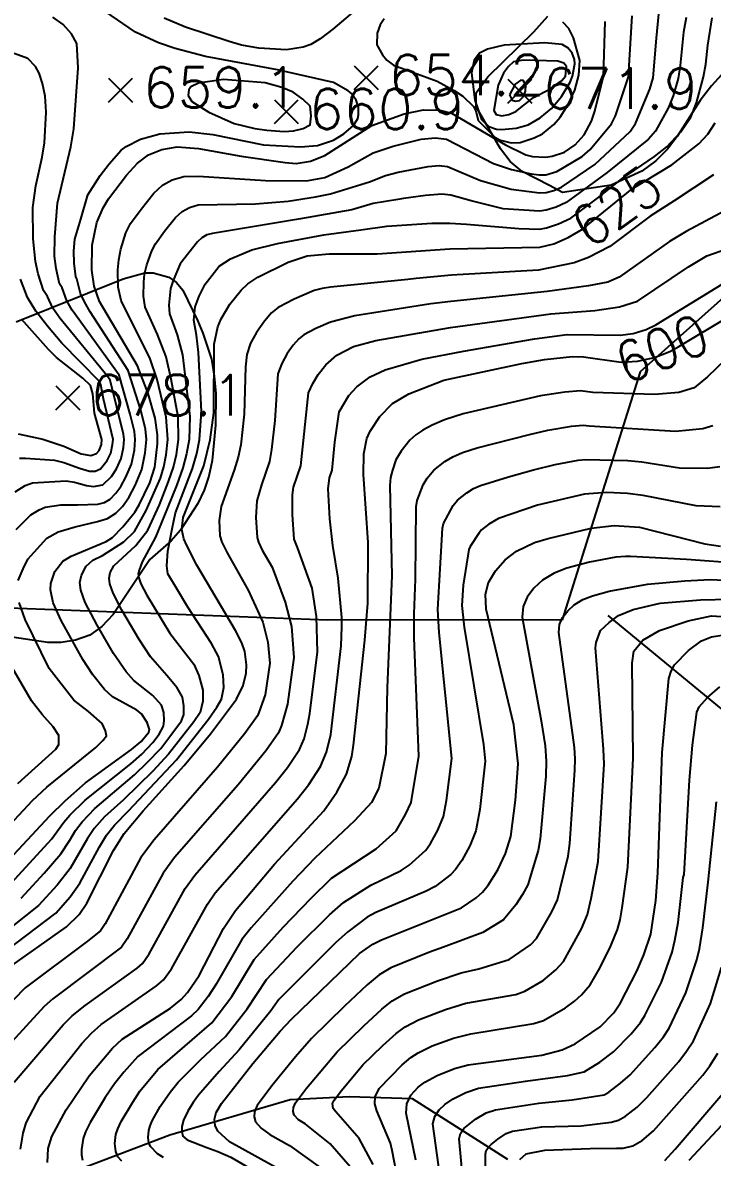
# Model space of a CAD drawing. Extents: x 197794 to 200030, y 561152 to 563931.
# Drawn here: x 198358.2 to 198511.7, y 561755.9 to 562008.5 of the extents above; entities that cross this region are included whole.
import ezdxf
from ezdxf.enums import TextEntityAlignment as Align

# ---------------------------------------------------------------- set-up
doc = ezdxf.new("R2010")
doc.units = 0
for name, color, linetype in [('E0022112', 5, 'CONTINUOUS'), ('F0017111', 30, 'CONTINUOUS'), ('F0017114', 7, 'CONTINUOUS'), ('F0017131', 7, 'CONTINUOUS'), ('F0027132', 7, 'CONTINUOUS'), ('F0027217', 7, 'CONTINUOUS'), ('G0018112', 7, 'G0018112'), ('G0037213', 32, 'CONTINUOUS')]:
    doc.layers.add(name, color=color, linetype=linetype)
doc.styles.add('HIST', font='romans.shx', dxfattribs={"bigfont": 'ngsw.shx'})
doc.styles.add('NGSW', font='romans.shx', dxfattribs={"bigfont": 'ngsw.shx'})
doc.linetypes.add('G0018112', pattern='A,25,0,[131,ltypeshp.shx,S=1.768,R=90,X=1.768,Y=-1.768],-6.75,[133,ltypeshp.shx,S=0.75,R=0,X=0,Y=0],-8.75,0,[131,ltypeshp.shx,S=1.768,R=270,X=-1.768,Y=1.768]', length=40.5)

# ---------------------------------------------------------------- blocks, each defined once
blk = doc.blocks.new('F0027217')
at = {"layer": 'F0027217'}
for p, q in [((-2.652, 2.652), (2.652, -2.652)), ((-2.652, -2.652), (2.652, 2.652))]:
    blk.add_line(p, q, dxfattribs=at)

msp = doc.modelspace()

# ---------------------------------------------------------------- linework, layer by layer
at = {"layer": 'E0022112', "flags": 128}
for points in [[(198488.493, 561876.572), (198519.208, 561851.214), (198527.689, 561839.553), (198557.399, 561787.207), (198575.085, 561753.154), (198595.481, 561726.413)], [(198466.261, 561755.392), (198444.971, 561768.902), (198430.91, 561769.369), (198417.759, 561768.679), (198390.964, 561760.795), (198359.731, 561748.954)]]:
    msp.add_lwpolyline(points, dxfattribs=at)
at = {"layer": 'F0017111', "flags": 128}
for points, elevation in [([(198357.25, 561884.31), (198358.3, 561886.92), (198359.37, 561889.06), (198363.6, 561893.78), (198366.12, 561895.19), (198369.88, 561896.27), (198374.9, 561897.46), (198377.13, 561898.12), (198378.96, 561899.29), (198380.42, 561900.84), (198381.86, 561902.81), (198383.24, 561905.49), (198384.75, 561909.04), (198385.5, 561912.76), (198385.75, 561915.76), (198385.54, 561918.04), (198384.55, 561922.29), (198381.74, 561931.1), (198373.25, 561944.14), (198371.99, 561946.35), (198371.12, 561948.23), (198370.3, 561951.47), (198370.02, 561951.92), (198369.67, 561955.02), (198369.59, 561957.74), (198369.82, 561960.36), (198371.17, 561964.75), (198372.69, 561970.23), (198375.49, 561974.5), (198377.44, 561977.1), (198380.18, 561980.15), (198381.23, 561980.97), (198384.45, 561982.56), (198388.76, 561983.82), (198395.31, 561984.22), (198400.57, 561983.67), (198411.81, 561981.36), (198420.09, 561980.89), (198423.88, 561981.2), (198427.45, 561982.38), (198429.71, 561983.78), (198431.89, 561985.66), (198432.81, 561987.19), (198432.98, 561987.99), (198433.01, 561989.67), (198432.47, 561991.26), (198431.41, 561992.74), (198430.69, 561993.33), (198427.41, 561995.19), (198414.98, 561998.01), (198398.95, 562000.97), (198392.16, 562002.78), (198388.49, 562004.07), (198383.36, 562006.45), (198371.06, 562014.9)], 655), ([(198356.79, 561895.66), (198360.07, 561898.93), (198361.88, 561900.04), (198363.26, 561900.64), (198366.69, 561901.21), (198370.4, 561901.18), (198374.96, 561901.29), (198376.4, 561901.73), (198377.68, 561902.45), (198378.98, 561903.78), (198380.05, 561905.26), (198381.17, 561907.35), (198382.44, 561910.27), (198383.08, 561913.37), (198383.28, 561915.76), (198383.12, 561917.47), (198382.17, 561921.38), (198379.7, 561930.03), (198369.23, 561944.55), (198368.02, 561946.59), (198367.01, 561949.51), (198366.44, 561950.4), (198365.69, 561953.82), (198365.34, 561956.54), (198365.35, 561960.85), (198365.97, 561968.38), (198368.95, 561980.88), (198369.62, 561984.91), (198370.55, 561998.51), (198370.31, 562003.87), (198369.12, 562006.05), (198367.27, 562008.12), (198364.95, 562009.79)], 660), ([(198438.68, 562009.4), (198437.83, 562008.06), (198437.1, 562006.17), (198437.05, 562003.6), (198438.32, 562001.36), (198439.32, 562000.16), (198440.76, 561999.09), (198450.52, 561995.49), (198454.3, 561993.46), (198456.2, 561992.14), (198458.61, 561989.86), (198459.13, 561988.93), (198459.61, 561986.74), (198463.39, 561982.98), (198464.33, 561982.47), (198467, 561981.75), (198469, 561981.87), (198472.06, 561982.86), (198473.98, 561983.82), (198476.49, 561985.83), (198477.91, 561987.48), (198479.69, 561990.33), (198481.12, 561993.49), (198482, 561996.84), (198482.24, 562000.12), (198480.84, 562005.13), (198479.84, 562007.26), (198478.44, 562008.61)], 655), ([(198356.53, 561904.08), (198358.79, 561905.47), (198360.4, 561906.09), (198367.91, 561906.49), (198369.76, 561906.21), (198372.4, 561905.46), (198374.01, 561905.23), (198376.07, 561905.62), (198377.99, 561907.45), (198379.09, 561909.2), (198380.14, 561911.49), (198380.66, 561913.98), (198380.8, 561915.76), (198380.7, 561916.9), (198377.67, 561928.97), (198376.99, 561930.01), (198366.47, 561942.75), (198364.91, 561944.95), (198363.71, 561947.55), (198362.87, 561948.88), (198361.7, 561952.61), (198361.09, 561955.34), (198360.53, 561960.41), (198360.51, 561967.36), (198361.12, 561972.21), (198362.59, 561978.61), (198363.07, 561981.79), (198363.42, 561988.6), (198363.23, 561992.14), (198362.66, 561995.02), (198361.91, 561997.26), (198361.1, 561998.78), (198359.39, 562000.53), (198356.29, 562001.67)], 665), ([(198357.54, 561911.54), (198358.84, 561911.57), (198365.27, 561911.13), (198367.41, 561910.61), (198370.89, 561909.31), (198373.07, 561908.68), (198374.35, 561908.68), (198375.51, 561909.18), (198377.02, 561911.06), (198377.83, 561912.71), (198378.25, 561914.59), (198378.33, 561915.76), (198376.21, 561924.81), (198375.63, 561927.91), (198375.3, 561928.62), (198366.96, 561937.2), (198363.72, 561940.95), (198361.14, 561944.33), (198359.29, 561947.36), (198357.72, 561951.41)], 670), ([(198513.48, 561900.71), (198508.16, 561900.94), (198496.35, 561903.26), (198492.84, 561903.72), (198488.23, 561903.9), (198483.32, 561903.58), (198472.82, 561901.11), (198464.16, 561898.17), (198462, 561896.87), (198460.33, 561895.58), (198459.83, 561894.96), (198457.82, 561891.88), (198457.58, 561891.21), (198456.27, 561883.27), (198455.99, 561878.73), (198456.53, 561873.94), (198460.8, 561847.82), (198461.16, 561844.1), (198459.99, 561833.37), (198459.11, 561828.62), (198457.74, 561825.23), (198455.96, 561821.98), (198454.59, 561820.01), (198453.53, 561818.88), (198450.08, 561816.2), (198448.08, 561815.18), (198436.83, 561810.41), (198434.91, 561809.38), (198430.61, 561806.09), (198427.97, 561803.74), (198415.23, 561791.03), (198413.46, 561788.55), (198406.43, 561779.8), (198401.93, 561775.01), (198397.36, 561769.75), (198396.14, 561768.13), (198394.97, 561766.15), (198393.99, 561764.19), (198393.66, 561762.77), (198393.63, 561761.63), (198393.86, 561760.63), (198394.85, 561759.81), (198399.23, 561758.11), (198401.7, 561757.23), (198404.58, 561755.96), (198410.26, 561752.62)], 580), ([(198353.38, 561827.75), (198360.44, 561835.37), (198363.62, 561838.31), (198374.54, 561847.17), (198376.09, 561848.71), (198376.85, 561849.77), (198376.66, 561850.85), (198375.9, 561852.47), (198372.89, 561855.13), (198369.63, 561857.69), (198364.13, 561864.73), (198358.76, 561875.65), (198357.46, 561879.41)], 655), ([(198357.13, 561839.14), (198365.57, 561846.75), (198366.28, 561847.81), (198366.28, 561849.84), (198365.04, 561851.78), (198362.57, 561854.51), (198360.19, 561857.51), (198355.04, 561866.4)], 660)]:
    msp.add_lwpolyline(points, dxfattribs=dict(at, elevation=elevation))
at = {"layer": 'F0017111'}
for points, elevation in [([(198357.92, 561813.61), (198363.02, 561819.16), (198366.71, 561823.49), (198368.74, 561826.5), (198370.01, 561828.7), (198371.43, 561830.6), (198374.29, 561833.56), (198383.13, 561841.07), (198385.96, 561843.79), (198388.94, 561846.95), (198390.96, 561849.58), (198393.6, 561853.12), (198394.07, 561854.48), (198394.13, 561856.44), (198393.78, 561858.34), (198392.65, 561860.41), (198390.34, 561863.2), (198386.65, 561867.33), (198384.16, 561871.19), (198380.32, 561877.74), (198378.33, 561881.53), (198377.62, 561883.57), (198377.45, 561884.86), (198377.73, 561886.08), (198378.53, 561887.58), (198383.39, 561892.11), (198386.07, 561895.56), (198388.66, 561901.16), (198390.72, 561906.34), (198391.78, 561909.53), (198392.44, 561912.4), (198392.91, 561915.72), (198392.82, 561920.77), (198391.31, 561929.16), (198390.19, 561934.12), (198388.24, 561939.14), (198385.52, 561945.21), (198385.14, 561947.66), (198385.16, 561950.76), (198385.36, 561952.55), (198385.89, 561954.6), (198386.99, 561957.74), (198387.77, 561959.32), (198389.83, 561962.12), (198392.27, 561965.14), (198393.74, 561966.49), (198395.36, 561967.4), (198397.29, 561967.95), (198410.05, 561968.23), (198417.32, 561968.79), (198423.43, 561969.73), (198426.78, 561970.39), (198435.4, 561973.11), (198439.01, 561974.49), (198441.82, 561975.22), (198448.52, 561976.49), (198450.91, 561976.74), (198452.79, 561976.51), (198460.15, 561973.41), (198466.98, 561971.43), (198473.24, 561970.62), (198474.74, 561970.72), (198476.44, 561971.2), (198478.16, 561971.92), (198485.58, 561976.94), (198493.44, 561984.33), (198494.66, 561986.11), (198497.87, 561993.73), (198498.58, 561996.25), (198499.34, 562005.05), (198499.86, 562010.48)], 640), ([(198505.96, 562009.7), (198505.36, 562006.43), (198504.6, 561999.02), (198504.11, 561996.07), (198503.04, 561992.28), (198501.96, 561989.65), (198499.11, 561984.4), (198497.54, 561982.62), (198488.36, 561975.14), (198479.2, 561968.48), (198476.98, 561967.46), (198474.79, 561966.77), (198473.27, 561966.59), (198465.2, 561967.11), (198458.06, 561968.87), (198453.52, 561970.14), (198451.52, 561970.32), (198447.86, 561970.03), (198442.97, 561969.36), (198441.72, 561969.13), (198436.28, 561968.3), (198431.49, 561966.86), (198420.1, 561964.87), (198400.48, 561961.62), (198399.2, 561961.26), (198398.12, 561960.65), (198397.13, 561959.75), (198393.29, 561954.82), (198391.71, 561951.13), (198391.12, 561949.36), (198390.78, 561945.66), (198390.91, 561943.73), (198392.59, 561939.05), (198393.78, 561934.59), (198395.45, 561920.81), (198395.26, 561915.7), (198394.7, 561912.52), (198393.89, 561909.4), (198392.56, 561905.6), (198390.49, 561900.48), (198387.76, 561894), (198384.8, 561888.51), (198384.14, 561886.63), (198383.95, 561885.81), (198384.07, 561884.96), (198384.54, 561883.6), (198385.87, 561881.07), (198390.98, 561872.59), (198396.33, 561865.7), (198397.4, 561863.15), (198398.29, 561859.88), (198398.35, 561857.45), (198397.72, 561854.93), (198396.33, 561852.88), (198390.69, 561845.67), (198387.18, 561841.89), (198380.69, 561835.51), (198376.47, 561831.7), (198374.16, 561829.1), (198372.67, 561826.87), (198368.81, 561820.22), (198365.9, 561816.52), (198361.75, 561811.94), (198350.11, 561802.76)], 635), ([(198352.35, 561800.25), (198365.58, 561810.28), (198368.77, 561813.89), (198370.91, 561816.94), (198375.33, 561825.04), (198376.89, 561827.6), (198378.64, 561829.84), (198381.81, 561833.02), (198392.43, 561844.39), (198399.61, 561853.46), (198401.48, 561856.13), (198402.47, 561857.94), (198402.98, 561860.54), (198402.86, 561863.33), (198401.79, 561867.42), (198400.25, 561870.32), (198395.02, 561878.36), (198392.47, 561882.63), (198390.51, 561885.83), (198390.29, 561887.59), (198390.51, 561890.83), (198391.49, 561895.83), (198392.22, 561899.43), (198396.01, 561909.28), (198396.97, 561912.64), (198397.6, 561915.68), (198398.03, 561921.96), (198397.36, 561935.07), (198396.93, 561938.97), (198396.3, 561942.26), (198396.65, 561945.29), (198397.54, 561947.66), (198398.81, 561950.33), (198402, 561954.35), (198404.47, 561955.92), (198409.26, 561957.92), (198414.93, 561959.36), (198425.27, 561961.31), (198433.48, 561962.39), (198439.31, 561963.19), (198449.3, 561963.86), (198453.34, 561963.87), (198457.06, 561963.69), (198468.7, 561962.68), (198473.3, 561962.56), (198474.84, 561962.83), (198477.52, 561963.71), (198480.24, 561965.04), (198486.2, 561969.49), (198491.58, 561973.74), (198498.85, 561978.75), (198501.64, 561980.92), (198504.77, 561984.25), (198506.97, 561987.51), (198508.22, 561990.71), (198509.75, 561996.5), (198510.28, 561999.31), (198510.78, 562003.52), (198511.68, 562009.62)], 630), ([(198354.09, 561815.27), (198364.61, 561826.77), (198367.35, 561830.52), (198368.7, 561832.11), (198372.12, 561835.42), (198382.29, 561843.52), (198384.74, 561845.68), (198387.2, 561848.23), (198388.59, 561850.11), (198389.56, 561851.93), (198389.74, 561853.18), (198389.68, 561854.96), (198389.09, 561856.56), (198387.19, 561858.75), (198382.96, 561862.03), (198381.23, 561863.98), (198378.46, 561868.1), (198374.77, 561874.4), (198372.12, 561879.46), (198371.17, 561882.19), (198370.94, 561883.9), (198371.32, 561885.53), (198372.39, 561887.53), (198373.84, 561888.89), (198376.01, 561889.87), (198380.71, 561892.96), (198383.11, 561895.21), (198385.71, 561899.93), (198388.89, 561907.08), (198389.66, 561909.65), (198390.18, 561912.28), (198390.57, 561915.74), (198390.2, 561920.72), (198388.13, 561929.11), (198386.6, 561933.65), (198380.13, 561946.68), (198379.51, 561949.65), (198379.41, 561953.49), (198379.6, 561955.75), (198380.06, 561958.07), (198381.22, 561961.71), (198382.26, 561963.81), (198384.58, 561967.03), (198387.4, 561970.54), (198389.37, 561972.33), (198391.53, 561973.55), (198394.1, 561974.28), (198397.39, 561974.36), (198412.29, 561973.42), (198421.37, 561973.33), (198425.46, 561974.08), (198430.67, 561976.46), (198436.25, 561979.53), (198440.68, 561981.07), (198446.92, 561982.59), (198450.1, 561982.92), (198452.6, 561982.61), (198463, 561977.18), (198467.06, 561975.85), (198471.45, 561974.86), (198473.21, 561974.65), (198474.69, 561974.66), (198477.12, 561975.36), (198482.8, 561978.73), (198484.56, 561980.27), (198489.33, 561986.03), (198490.21, 561987.82), (198493.06, 561996.44), (198493.89, 562010.07)], 645), ([(198512, 561974.68), (198503.29, 561968.86), (198497.92, 561965.44), (198488.9, 561958.67), (198484.2, 561956.27), (198481, 561955.08), (198473.03, 561953.44), (198453.69, 561952.29), (198445.82, 561951.61), (198444, 561951.37), (198426.77, 561949.63), (198424.88, 561949.35), (198423.1, 561948.88), (198418.69, 561947), (198415.12, 561945.08), (198413.65, 561943.9), (198412.02, 561942.08), (198410.24, 561939.52), (198408.97, 561937.18), (198408.13, 561934.63), (198407.85, 561931.91), (198407.53, 561921.39), (198406.78, 561914.57), (198406.2, 561911.8), (198405.31, 561908.91), (198402.42, 561900.79), (198401.97, 561897.69), (198402.14, 561894.28), (198402.58, 561892.85), (198403.71, 561890.49), (198408.39, 561882.19), (198411.65, 561875.02), (198412.79, 561870.62), (198413.27, 561865.93), (198412.17, 561858.86), (198410.81, 561854.96), (198410.48, 561854.17), (198407.65, 561850.26), (198401.62, 561842.74), (198387.47, 561826.59), (198384.55, 561822.65), (198376.57, 561807.9), (198375.51, 561806.36), (198372.68, 561804.03), (198358.79, 561793.61), (198346.3, 561780.84)], 620), ([(198514.53, 561966.61), (198505.89, 561962.07), (198502.2, 561959.79), (198491.03, 561951.88), (198488.51, 561950.78), (198484.2, 561949.96), (198474.99, 561948.66), (198453.56, 561946.47), (198449.1, 561945.9), (198432.14, 561943.27), (198426.76, 561941.86), (198423.45, 561940.46), (198420.78, 561939.01), (198419.67, 561938.13), (198418.45, 561936.76), (198417.11, 561934.84), (198415.89, 561932.68), (198414.99, 561930.37), (198414.37, 561919.97), (198413.61, 561913.48), (198413.16, 561910.83), (198411.36, 561905.65), (198410.36, 561902.1), (198410.12, 561898.36), (198410.39, 561893.91), (198410.71, 561892.84), (198411.57, 561891.07), (198413.75, 561887.27), (198416.66, 561879.5), (198418.05, 561874.06), (198418.55, 561867.2), (198417.17, 561856.79), (198415.83, 561852.02), (198415.16, 561850.43), (198412.41, 561846.47), (198406.16, 561838.83), (198392, 561822.65), (198389.48, 561819.2), (198381.48, 561804.55), (198380.19, 561802.72), (198364.9, 561791.22), (198363, 561789.49), (198351.7, 561777.24)], 615), ([(198356.31, 561772.64), (198367.21, 561785.37), (198369.22, 561787.37), (198372.1, 561789.71), (198383.73, 561798.04), (198384.88, 561799.09), (198386.4, 561801.2), (198394.4, 561815.75), (198396.53, 561818.72), (198414.53, 561839.35), (198417.17, 561842.68), (198419.85, 561846.69), (198420.85, 561849.07), (198421.73, 561852.37), (198422.17, 561854.72), (198423.83, 561868.48), (198423.66, 561876.31), (198422.66, 561882.61), (198421, 561887.16), (198419.42, 561891.66), (198418.63, 561893.55), (198418.28, 561899.03), (198418.31, 561903.42), (198418.54, 561905.09), (198420.13, 561909.86), (198421.85, 561926.11), (198422.81, 561928.19), (198423.98, 561930.17), (198425.69, 561932.36), (198428.14, 561934.49), (198431.9, 561936.41), (198436.85, 561937.76), (198451.29, 561940.28), (198453.44, 561940.65), (198475.82, 561943.74), (198485.58, 561944.46), (198491.07, 561945.29), (198495.11, 561946.55), (198506.48, 561954.14), (198510.53, 561956.61), (198517.98, 561959.24)], 610), ([(198357.72, 561757.7), (198358.34, 561761.29), (198359.02, 561763.59), (198362.1, 561769.55), (198371.42, 561781.25), (198373.54, 561783.52), (198375.7, 561785.45), (198388.04, 561794.06), (198389.56, 561795.45), (198391.32, 561797.86), (198399.33, 561812.3), (198401.07, 561814.78), (198419.38, 561835.72), (198421.93, 561838.9), (198424.53, 561842.94), (198425.87, 561846.12), (198426.8, 561850.01), (198429.11, 561869.75), (198429.24, 561874.03), (198429.26, 561876.1), (198428.43, 561884.84), (198427.29, 561892.11), (198426.61, 561898.03), (198426.25, 561904.73), (198426.49, 561907.17), (198427.09, 561908.89), (198427.69, 561915.1), (198428.71, 561921.85), (198430.86, 561925.49), (198432.62, 561927.46), (198435.57, 561929.7), (198438.93, 561931.22), (198443, 561932.41), (198447.08, 561933.61), (198456.35, 561935.37), (198472.15, 561938.16), (198479.45, 561939.14), (198491.2, 561938.93), (198494.16, 561939.35), (198497.02, 561940.24), (198499.19, 561941.22), (198514.91, 561950.89)], 605), ([(198514.67, 561933.57), (198510.69, 561929.71), (198507.69, 561927.22), (198504.27, 561926.19), (198498.89, 561925.77), (198485.15, 561926.22), (198482.43, 561926.53), (198478.95, 561926.29), (198473.48, 561925.43), (198456.28, 561921.43), (198452.11, 561920.11), (198449.35, 561918.94), (198447.29, 561917.84), (198445.72, 561916.74), (198444.44, 561915.6), (198442.45, 561913.14), (198441.3, 561911.19), (198440.52, 561908.9), (198440.13, 561907.24), (198439.98, 561905.46), (198440.39, 561885.36), (198439.39, 561860.48), (198439.05, 561845.81), (198437.5, 561838.08), (198435.87, 561834.9), (198432.07, 561830.8), (198423.24, 561822.47), (198418.38, 561817.41), (198409.06, 561806.99), (198407, 561804.39), (198401.32, 561794.47), (198399.49, 561791.68), (198397.29, 561788.82), (198395.77, 561787.42), (198383.82, 561778.33), (198380.76, 561774.88), (198378.66, 561772.24), (198376.58, 561769.23), (198373.23, 561763.66), (198372.2, 561761.58), (198371.66, 561760.09), (198371.28, 561757.64), (198371.32, 561756.42), (198371.56, 561755.26)], 595), ([(198380.26, 561755.03), (198379.43, 561755.97), (198378.94, 561757.18), (198378.73, 561758.97), (198378.99, 561760.99), (198379.39, 561762.24), (198380.15, 561763.84), (198382.71, 561768.21), (198384.3, 561770.61), (198388.34, 561775.47), (198400.34, 561785.81), (198404.77, 561791.71), (198409.74, 561799.94), (198416.2, 561807.17), (198422.46, 561813.63), (198427, 561818.06), (198436.88, 561824.6), (198441.37, 561828.59), (198443.48, 561832.22), (198444.7, 561834.93), (198446.42, 561845.24), (198445.35, 561871.54), (198445.36, 561876.94), (198445.68, 561884.66), (198445.84, 561900.71), (198446.03, 561902.12), (198447.38, 561905.62), (198448.24, 561907.08), (198449.74, 561908.93), (198452.19, 561910.85), (198453.98, 561911.86), (198456.13, 561912.8), (198459.38, 561913.84), (198471.07, 561916.87), (198475.11, 561917.79), (198480.41, 561918.72), (198483.02, 561918.9), (198484.35, 561918.78), (198503.55, 561917.58), (198509.66, 561918.2), (198511.84, 561918.82)], 590), ([(198389.54, 561755.87), (198388.26, 561756.65), (198386.65, 561758.3), (198386.32, 561759.11), (198386.18, 561760.3), (198386.33, 561761.88), (198386.57, 561762.89), (198387.07, 561764.02), (198388.84, 561767.18), (198391.02, 561770.38), (198392.85, 561772.61), (198397.89, 561777.67), (198403.38, 561782.81), (198408.21, 561788.94), (198412.49, 561795.48), (198419.33, 561802.76), (198426.53, 561809.86), (198429.67, 561812.64), (198435.74, 561816.51), (198442.45, 561819.78), (198444.23, 561820.93), (198447.98, 561824.3), (198449.01, 561825.78), (198450.61, 561828.72), (198451.91, 561831.78), (198452.57, 561835.34), (198453.79, 561844.67), (198450.94, 561872.74), (198450.67, 561877.84), (198451.71, 561895.96), (198451.93, 561897), (198454.04, 561901.02), (198455.04, 561902.25), (198457.1, 561903.86), (198458.6, 561904.78), (198460.15, 561905.48), (198466.36, 561907.39), (198471.94, 561908.99), (198476.74, 561910.14), (198481.86, 561911.15), (198483.61, 561911.27), (198492.95, 561911.05), (198496.05, 561910.75), (198504.47, 561909.4), (198510.68, 561909.37), (198513.44, 561909.68)], 585), ([(198518.08, 561888.14), (198506.01, 561888.98), (198493.55, 561889.65), (198492.39, 561889.69), (198490.29, 561889.55), (198484.41, 561888.39), (198479.37, 561887.09), (198476.55, 561885.95), (198473.94, 561884.41), (198472.04, 561882.65), (198470.55, 561880.63), (198469.66, 561878.56), (198469.45, 561876.2), (198473.66, 561853.08), (198474.54, 561847.5), (198474.78, 561844.1), (198474.7, 561840.8), (198473.46, 561826.83), (198472.98, 561824.22), (198470.66, 561816.58), (198469.48, 561814.38), (198468.04, 561812.12), (198465.23, 561808.75), (198460.69, 561805.99), (198451.87, 561802.71), (198448.78, 561801.55), (198440.19, 561798.07), (198437.58, 561796.54), (198434.91, 561794.3), (198429.86, 561789.56), (198422.5, 561782.35), (198418.94, 561778.26), (198413.71, 561771.83), (198410.43, 561767.46), (198409.8, 561766.05), (198409.72, 561764.88), (198410.02, 561763.82), (198411.28, 561762.38), (198413.26, 561761), (198417.61, 561758.52), (198424.48, 561753.66)], 570), ([(198431.16, 561753.8), (198426.7, 561758.9), (198421.14, 561763.32), (198419.62, 561764.22), (198418.67, 561765.3), (198418.45, 561766.09), (198418.51, 561766.97), (198418.98, 561768.03), (198421.44, 561771.3), (198428.24, 561779.42), (198434.15, 561785.2), (198438.16, 561788.9), (198440.46, 561790.75), (198443.25, 561792.28), (198450.55, 561795.18), (198455.84, 561797), (198459.78, 561797.9), (198466.51, 561799.98), (198471.25, 561803.18), (198472.58, 561804.65), (198476.04, 561810.58), (198477.31, 561813.26), (198477.85, 561815.67), (198479.64, 561822.97), (198480.03, 561825.77), (198481.17, 561842.12), (198481.23, 561844.59), (198481.05, 561847.14), (198477.61, 561872.78), (198477.76, 561874.55), (198478.43, 561876.1), (198479.55, 561877.61), (198480.97, 561878.93), (198482.93, 561880.09), (198485.04, 561880.94), (198488.82, 561881.92), (198497.31, 561883.54), (198505.6, 561884.29), (198511.28, 561884.54), (198523.99, 561883.98)], 565), ([(198436.26, 561754.33), (198433.16, 561760.12), (198427.96, 561766.06), (198427.32, 561766.78), (198427.22, 561767.89), (198427.53, 561768.6), (198429.17, 561770.78), (198433.97, 561776.5), (198438.43, 561780.83), (198441.4, 561783.5), (198443.35, 561784.97), (198446.31, 561786.49), (198452.33, 561788.81), (198456.91, 561790.21), (198468, 561792.12), (198470.02, 561792.91), (198474.07, 561795.28), (198476.94, 561797.62), (198478.59, 561799.49), (198482.6, 561806.77), (198483.96, 561809.95), (198484.78, 561813.56), (198486.3, 561821.73), (198487.64, 561843.44), (198487.56, 561846.78), (198485.76, 561869.36), (198485.86, 561870.54), (198486.86, 561873.17), (198488.78, 561875.01), (198490.87, 561876.51), (198494.13, 561877.85), (198500.16, 561879.27), (198509.11, 561880.03), (198515.72, 561880.19)], 560), ([(198441.72, 561750.86), (198440.48, 561757.41), (198440.08, 561759.04), (198437.06, 561766.24), (198436.61, 561767.8), (198436.72, 561769.36), (198437.61, 561771.25), (198442.71, 561776.47), (198444.65, 561778.1), (198446.23, 561779.18), (198449.38, 561780.7), (198454.1, 561782.44), (198457.98, 561783.42), (198472.02, 561785.67), (198474.17, 561786.36), (198479.03, 561789.16), (198481.04, 561790.63), (198482.62, 561792.05), (198484.59, 561794.32), (198486.76, 561798.18), (198489.16, 561802.96), (198490.62, 561806.63), (198491.2, 561808.76), (198491.7, 561811.45), (198492.96, 561820.48), (198494.11, 561844.75), (198493.91, 561865.93), (198494.3, 561868.57), (198496.31, 561871.08), (198499.99, 561873.17), (198506.35, 561875.34), (198511.53, 561876.43), (198518.29, 561876.02)], 555), ([(198451.18, 561751.58), (198449.54, 561763.37), (198449.94, 561764.97), (198450.93, 561766.48), (198452.17, 561767.65), (198454.07, 561768.91), (198456.91, 561770.35), (198459.66, 561771.28), (198470.14, 561772.86), (198479.51, 561774.15), (198483.19, 561774.93), (198486.68, 561777.06), (198489.78, 561779.37), (198493.65, 561783.41), (198495.74, 561785.94), (198496.74, 561787.47), (198500.42, 561794.92), (198502.78, 561801.59), (198503.43, 561804.15), (198504.12, 561808.15), (198505.25, 561818.19), (198505.47, 561818.89), (198506.67, 561839.91), (198507.36, 561847.65), (198508.3, 561855.01), (198508.8, 561856.22), (198510.69, 561858.29), (198513.45, 561860.64)], 545), ([(198456.59, 561747.17), (198455.38, 561759.98), (198455.69, 561761.18), (198456.43, 561762.32), (198459.02, 561764.42), (198461.39, 561765.79), (198463.45, 561766.48), (198473.09, 561767.93), (198480.52, 561768.69), (198487.64, 561769.81), (198488.69, 561770.4), (198491.32, 561772.4), (198493.49, 561774.29), (198498.98, 561780.34), (198500.89, 561782.72), (198502.14, 561784.67), (198505.88, 561792.53), (198508.3, 561799.87), (198508.86, 561802.33), (198509.61, 561806.96), (198510.86, 561817.15), (198512.7, 561835.05)], 540), ([(198461.28, 561753.25), (198461.23, 561756.6), (198461.43, 561757.4), (198461.92, 561758.15), (198462.54, 561758.74), (198463.97, 561759.94), (198465.87, 561761.22), (198467.24, 561761.69), (198473.77, 561762.72), (198482.52, 561762.9), (198489.2, 561763.73), (198490.85, 561764.15), (198492.43, 561765.03), (198494.99, 561767.09), (198497.2, 561769.21), (198504.32, 561777.27), (198506.03, 561779.5), (198507.54, 561781.87), (198511.35, 561790.14), (198513.81, 561798.14)], 535), ([(198468.92, 561755.45), (198470.34, 561756.66), (198474.46, 561757.51), (198484.53, 561757.89), (198490.41, 561757.9), (198491.87, 561757.92), (198494.07, 561758.48), (198496.16, 561759.65), (198498.65, 561761.77), (198509.66, 561774.2), (198511.18, 561776.28), (198512.94, 561779.07)], 530), ([(198519.01, 561768.54), (198506.51, 561755.17)], 520)]:
    msp.add_lwpolyline(points, dxfattribs=dict(at, elevation=elevation))
at = {"layer": 'F0017111', "flags": 128}
for points, elevation in [([(198465.43, 562003.49), (198461.71, 562002.65), (198459.94, 562001.72), (198458.75, 562000.2), (198458.13, 561997.34), (198458.86, 561991.31), (198460.4, 561986.94), (198462.02, 561985.45), (198463.69, 561984.83), (198464.81, 561984.73), (198468.06, 561985.01), (198470.78, 561985.78), (198473.42, 561987.36), (198475.93, 561989.43), (198478.2, 561992.08), (198480.12, 561995.3), (198480.62, 561996.64), (198481.11, 561999.39), (198481.08, 562000.33), (198480.57, 562001.77), (198479.61, 562002.91), (198478.3, 562003.64), (198474.46, 562004.04)], 660), ([(198466.4, 561998.79), (198465.29, 561997.32), (198464.04, 561994.62), (198463.12, 561989), (198463.66, 561988.12), (198464.87, 561987.78), (198466.45, 561988.06), (198468.03, 561988.78), (198471.93, 561991.85), (198475.4, 561993.62), (198478.2, 561995.55), (198479.03, 561996.63), (198479.3, 561998.79), (198478.66, 561999.53), (198477.34, 561999.96), (198469.69, 562000.22), (198467.46, 561999.78)], 665), ([(198402.9, 561995.88), (198397.38, 561995.07), (198395.69, 561994.22), (198395.2, 561993.57), (198395.06, 561992.32), (198395.88, 561991), (198399.69, 561988.61), (198405.31, 561986.06), (198409.89, 561984.94), (198412.55, 561984.58), (198416.44, 561984.31), (198418.53, 561984.43), (198420.7, 561984.97), (198422.19, 561985.76), (198422.44, 561987.78), (198422.25, 561989.92), (198420.6, 561991.51), (198418.41, 561993.05), (198415.91, 561994.12), (198412.18, 561995.14)], 660), ([(198466.63, 561992.5), (198467.21, 561991.27), (198467.9, 561991.04), (198468.86, 561991.22), (198469.65, 561992), (198470.16, 561993.28), (198470.26, 561994.66), (198469.63, 561995.65), (198469.09, 561995.75), (198467.88, 561994.87)], 670)]:
    msp.add_lwpolyline(points, close=True, dxfattribs=dict(at, elevation=elevation))
at = {"layer": 'F0017114', "flags": 128}
for points, elevation in [([(198439.37, 562017.41), (198427.27, 562007.06), (198424.43, 562004.92), (198422.37, 562003.69), (198420.67, 562003.05), (198416.97, 562002.47), (198410.79, 562002.83), (198406.96, 562003.53), (198404.18, 562004.32), (198394.46, 562007.56), (198389.74, 562009.56)], 650), ([(198350.26, 561816.93), (198364.26, 561831.93), (198367.67, 561835.3), (198372.21, 561839.28), (198382.47, 561846.68), (198384.58, 561848.48), (198386.34, 561850.53), (198386.48, 561851.14), (198385.94, 561852.71), (198384.64, 561854.65), (198383.6, 561855.48), (198378.18, 561858.44), (198376.43, 561860.04), (198373.87, 561863.31), (198371.64, 561866.72), (198366.8, 561875.42), (198365.03, 561879.36), (198364.41, 561882.24), (198364.47, 561883.63), (198365.35, 561886.34), (198367.14, 561888.63), (198368.99, 561889.74), (198376.8, 561892.99), (198378.19, 561893.89), (198380.55, 561896.26), (198383.19, 561899.55), (198384.13, 561901.18), (198386.5, 561906.08), (198387.61, 561909.56), (198388.22, 561914.75), (198388.22, 561916.78), (198387.71, 561920.45), (198386.15, 561925.95), (198383.78, 561932.16), (198375.34, 561946.45), (198374.14, 561949.85), (198373.59, 561953.44), (198373.72, 561959.01), (198374.75, 561964.06), (198376.13, 561967.32), (198377.36, 561969.29), (198381.3, 561974.58), (198383.77, 561977.28), (198386.22, 561979.08), (198389.17, 561980.33), (198392.65, 561980.89), (198397.39, 561980.54), (198406.88, 561978.8), (198416.62, 561977.38), (198419.14, 561977.21), (198422.27, 561977.69), (198425.47, 561978.98), (198435.92, 561985.61), (198443.15, 561988.24), (198447.47, 561989.12), (198451.12, 561989.08), (198453.72, 561988.35), (198465.73, 561981.31), (198470.26, 561979.14), (198471.72, 561978.75), (198474.64, 561978.6), (198476.08, 561978.8), (198478.82, 561979.73), (198481.22, 561981.31), (198483.23, 561983.59), (198484.84, 561986.62), (198485.62, 561988.84), (198487.53, 561996.63), (198487.87, 562008.76)], 650), ([(198357.23, 561916.98), (198362.73, 561915.82), (198367.38, 561914.21), (198371.25, 561912.5), (198373.42, 561912.13), (198374.64, 561912.6), (198375.25, 561913.24), (198375.8, 561914.63), (198375.86, 561915.75), (198374.2, 561921.57), (198373.85, 561925.93), (198373.34, 561927.75), (198371.6, 561929.41), (198365.77, 561933.99), (198363.97, 561935.8), (198357.96, 561942.5)], 675), ([(198416.2, 561752.74), (198404.24, 561759.35), (198401.65, 561761.73), (198401.07, 561762.96), (198400.91, 561764.37), (198401.27, 561765.88), (198402.48, 561767.9), (198409.48, 561776.8), (198415.56, 561783.98), (198417.97, 561786.57), (198433.19, 561801.28), (198436.19, 561803.36), (198438.08, 561804.36), (198455.93, 561811.47), (198459.18, 561813.66), (198460.58, 561814.97), (198461.84, 561816.48), (198464, 561819.89), (198465.73, 561823.58), (198466.91, 561827.36), (198467.92, 561835.45), (198468.53, 561843.53), (198467.53, 561852.18), (198461.38, 561877.95), (198461.22, 561881.29), (198461.89, 561883.86), (198463.45, 561886.45), (198465.63, 561888.9), (198468.18, 561890.86), (198472.16, 561892.76), (198475.22, 561893.7), (198484.78, 561896.02), (198489.91, 561896.61), (198495.55, 561896.18), (198510.05, 561892.51), (198513.6, 561891.96)], 575)]:
    msp.add_lwpolyline(points, dxfattribs=dict(at, elevation=elevation))
at = {"layer": 'F0017114'}
for points, elevation in [([(198354.58, 561797.74), (198367.99, 561807.25), (198370.83, 561809.99), (198372.48, 561812.51), (198378.43, 561824.21), (198380.82, 561827.98), (198385.05, 561833.08), (198394.17, 561843.11), (198400.01, 561850.17), (198405.79, 561857.91), (198407.27, 561860.98), (198407.94, 561863.71), (198408.04, 561865.59), (198407.64, 561868.51), (198406.98, 561870.46), (198405.58, 561873.19), (198396.97, 561887.73), (198394.76, 561892.09), (198394.12, 561893.63), (198393.68, 561895.66), (198393.94, 561898.39), (198398.52, 561909.87), (198399.95, 561915.66), (198400.8, 561921.65), (198400.85, 561936.98), (198401.69, 561940.79), (198402.4, 561942.56), (198404.32, 561945.83), (198406.87, 561948.96), (198408.38, 561950.39), (198410.56, 561951.9), (198417.31, 561955.2), (198421.59, 561956.59), (198426.48, 561957.08), (198437.16, 561957.09), (198453.34, 561958.21), (198473.33, 561958.53), (198476.45, 561959.26), (198479.69, 561960.67), (198482.87, 561962.53), (198493.92, 561971.56), (198502.73, 561976.89), (198508.76, 561981.56), (198510.77, 561983.72), (198512.4, 561986.27)], 625), ([(198363.75, 561754.76), (198363.92, 561757.87), (198364.73, 561760.52), (198367.9, 561766.45), (198373, 561774.07), (198378.25, 561780.18), (198380.37, 561782.19), (198391.14, 561789.12), (198393.53, 561791.04), (198394.95, 561792.6), (198397.52, 561796.41), (198402.91, 561806.86), (198405.6, 561810.84), (198414.3, 561821.18), (198425.23, 561833.06), (198428.14, 561837.17), (198430.29, 561841.24), (198431.5, 561845.11), (198431.86, 561847.65), (198434.39, 561871.03), (198435.06, 561879.3), (198435.12, 561892.82), (198434.06, 561907.93), (198434.16, 561912.5), (198434.87, 561915.92), (198435.57, 561917.59), (198437.73, 561920.82), (198440.56, 561923.73), (198444.2, 561925.92), (198451.99, 561928.92), (198469.32, 561932.63), (198474.39, 561933.52), (198480.59, 561934.2), (198483.1, 561934.1), (198491.46, 561932.93), (198495.12, 561933.13), (198498.86, 561933.99), (198502.26, 561935.35), (198504.29, 561936.44), (198515.6, 561943.21)], 600), ([(198445.77, 561755.24), (198443.63, 561765.73), (198443.77, 561767.78), (198444.63, 561769.73), (198446.24, 561771.55), (198447.74, 561772.66), (198450.5, 561774.14), (198454.37, 561775.69), (198457.38, 561776.46), (198473.76, 561778.63), (198478.33, 561779.81), (198481.21, 561781.15), (198486.77, 561784.92), (198489.85, 561788.06), (198491.34, 561790.27), (198494.95, 561797.31), (198496.5, 561801.01), (198498.05, 561805.62), (198499.2, 561813.05), (198499.63, 561819.23), (198500.59, 561846.07), (198502.07, 561862.51), (198502.56, 561864.14), (198503.31, 561865.55), (198506.45, 561868.75), (198509.36, 561870.88), (198511.57, 561871.79), (198514.83, 561872.32)], 550), ([(198501.17, 561755.22), (198503.47, 561757.69), (198515, 561771.13)], 525)]:
    msp.add_lwpolyline(points, dxfattribs=dict(at, elevation=elevation))
at = {"layer": 'G0018112', "flags": 128}
msp.add_lwpolyline([(199461.279, 563927.213), (199463.01, 563922.42), (199464.43, 563905.64), (199454.08, 563861.61), (199430.85, 563841.6), (199485.36, 563642.43), (199445.32, 563409.35), (199493.78, 563361.18), (199496.09, 563333.88), (199484.46, 563310.64), (199466.01, 563266.82), (199450.99, 563230.43), (199426.39, 563137.81), (199445.34, 563105.11), (199458.28, 563076.95), (199475.02, 563048.24), (199470.13, 563031.72), (199383.07, 562930.73), (199354.02, 562882.53), (199306.51, 562848.78), (199213.2, 562818.44), (199111.7, 562766.26), (199065.16, 562764.1), (199014.13, 562773.2), (198992.56, 562764.5), (198956.49, 562754.2), (198923.91, 562676), (198920.88, 562621.5), (198919.24, 562599.48), (198917.53, 562564.34), (198887.37, 562474.37), (198877.65, 562401.09), (198863.4, 562351.39), (198863.66, 562331.17), (198796.84, 562206.57), (198757.46, 562148.89), (198631.8, 562076.1), (198607.39, 562014.49), (198569.43, 561980.18), (198561.77, 561972.71), (198532.71, 561963.81), (198495.67, 561930.76), (198478.35, 561875.54), (198426.07, 561875.47), (198339.46, 561878.77), (198196.2, 561833.1), (198204.78, 561786.29), (198220.44, 561695.73), (198251.07, 561612.46), (198260.25, 561589.13), (198291.6, 561528.15), (198317.99, 561475.15), (198325.63, 561460.53), (198376.66, 561412.62), (198399.7, 561341.07), (198432.58, 561297.12), (198453.03, 561212.77), (198524.09, 561156.54), (198529, 561152.59)], dxfattribs=at)
at = {"layer": 'G0037213', "flags": 128}
for points in [[(198532.76, 562009.76), (198526.45, 562006.94), (198520.66, 562003.65), (198517.58, 562001.1), (198511.55, 561994.46), (198509.05, 561991.18), (198503.9, 561983.22), (198501.78, 561980.39), (198499.2, 561977.8), (198496.04, 561975.47), (198489.24, 561972.36), (198478.43, 561970.69), (198475.51, 561972.27), (198469.4, 561975.38), (198466.73, 561977.65), (198464.62, 561980.48), (198459.21, 561989.76), (198459.19, 561992.92), (198461.77, 561996.48), (198472.05, 562006.49), (198475.14, 562009.97)], [(198356.8, 561941.91), (198380.56, 561951.53), (198385.4, 561952.83), (198387.27, 561952.86), (198390.76, 561951.85), (198392.47, 561950.68), (198393.85, 561949.01), (198397.18, 561942.06), (198398.35, 561939.43), (198400.22, 561933.58), (198400.86, 561929.81), (198401.22, 561925.94), (198401.17, 561918.94), (198400.37, 561911.08), (198399.69, 561907.54), (198398.63, 561904.45), (198397.23, 561901.48), (198393.39, 561895.55), (198391.27, 561893.15), (198386.51, 561888.98), (198378.4, 561876.75), (198375.85, 561874.07), (198373.19, 561872.16), (198370.01, 561871.06), (198366.78, 561870.54), (198363.83, 561870.54), (198345.84, 561873.18)]]:
    msp.add_lwpolyline(points, dxfattribs=at)

# ---------------------------------------------------------------- block references
at = {"layer": 'F0027217'}
for p in [(198434.69, 561996.27, 654.2), (198380, 561993.52, 659.12), (198468.89, 561993.27, 671.87), (198416.91, 561988.71, 660.9), (198368.28, 561924.99, 678.02)]:
    msp.add_blockref('F0027217', p, dxfattribs=at)

# ---------------------------------------------------------------- texts
at = {"layer": 'F0017131', "style": 'HIST', "width": 0.9}
for s, rotation, p in [('625', 35.08, (198501.564, 561969.958)), ('600', 21.74, (198511.845, 561935.647))]:
    msp.add_text(s, height=9, rotation=rotation, dxfattribs=at).set_placement(p, align=Align.RIGHT)
at = {"layer": 'F0027132', "style": 'NGSW'}
for s, p in [('654.2', (198439.69, 561992.37)), ('659.1', (198385, 561989.62)), ('671.9', (198473.89, 561989.37)), ('660.9', (198421.91, 561984.81)), ('678.1', (198373.28, 561921.09))]:
    msp.add_text(s, height=9, dxfattribs=at).set_placement(p)

doc.saveas('drawing.dxf')
